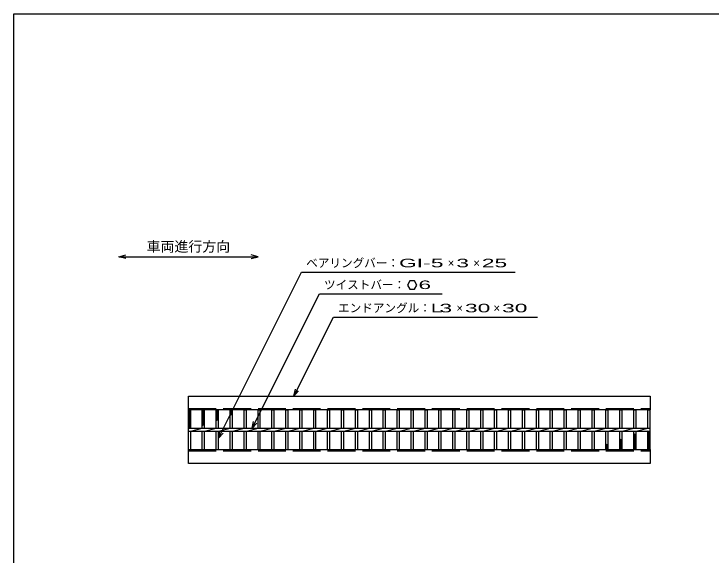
# Model space of a CAD drawing. Units: millimetres, scale not verified. Extents: x -1820 to 1736, y -1282 to 1048.
# Drawn here: x -1724 to -222, y -117 to 1048 of the extents above; entities that cross this region are included whole.
import ezdxf
from ezdxf.enums import TextEntityAlignment as Align

# ---------------------------------------------------------------- set-up
doc = ezdxf.new("R2010")
doc.units = ezdxf.units.MM
doc.header["$LTSCALE"] = 10
doc.linetypes.add('DASHED', pattern=[7.5, 6, -1.5])
for name, color, linetype, lineweight in [('0_2', 150, 'Continuous', 25), ('16', 3, 'Continuous', 25), ('22', 4, 'Continuous', 25)]:
    doc.layers.add(name, color=color, linetype=linetype, lineweight=lineweight)
doc.styles.add('ベクトル', font='')
doc.styles.get('ベクトル').set_extended_font_data('ベクトル')

msp = doc.modelspace()

# ---------------------------------------------------------------- linework, layer by layer
at = {"layer": '0_2'}
for p, q in [((-1724, -1151.5), (-1724, 1048.5)), ((-1724, 1048.5), (1736, 1048.5))]:
    msp.add_line(p, q, dxfattribs=at)
at = {"layer": '16'}
for p, q in [((-1348, 225.5), (-353, 225.5)), ((-1348, 195.5), (-1348, 225.5)), ((-353, 225.5), (-353, 195.5)), ((-353, 195.5), (-1348, 195.5)), ((-1348, 110.5), (-1348, 195.5)), ((-1348, 195.5), (-1343, 195.5)), ((-1343, 192.7), (-1348, 195.5)), ((-1345.5, 156), (-1345.5, 195.5)), ((-1343, 156), (-1343, 195.5)), ((-1318, 156), (-1318, 195.5)), ((-1318, 195.5), (-1313, 195.5)), ((-1313, 192.7), (-1318, 195.5)), ((-1315.5, 161.9), (-1315.5, 195.5)), ((-1313, 156), (-1313, 195.5)), ((-1288, 156), (-1288, 195.5)), ((-1288, 195.5), (-1283, 195.5)), ((-1283, 192.7), (-1288, 195.5)), ((-1285.5, 173.1), (-1285.5, 195.5)), ((-1283, 156), (-1283, 195.5)), ((-1258, 156), (-1258, 195.5)), ((-1258, 195.5), (-1253, 195.5)), ((-1253, 192.7), (-1258, 195.5)), ((-1255.5, 184.3), (-1255.5, 195.5)), ((-1253, 156), (-1253, 195.5)), ((-1228, 156), (-1228, 195.5)), ((-1228, 195.5), (-1223, 195.5)), ((-1223, 156), (-1223, 195.5)), ((-1198, 156), (-1198, 195.5)), ((-1198, 195.5), (-1193, 195.5)), ((-1193, 156), (-1193, 195.5)), ((-1168, 156), (-1168, 195.5)), ((-1168, 195.5), (-1163, 195.5)), ((-1163, 156), (-1163, 195.5)), ((-1138, 156), (-1138, 195.5)), ((-1138, 195.5), (-1133, 195.5)), ((-1133, 156), (-1133, 195.5)), ((-1108, 156), (-1108, 195.5)), ((-1108, 195.5), (-1103, 195.5)), ((-1103, 156), (-1103, 195.5)), ((-1078, 156), (-1078, 195.5)), ((-1078, 195.5), (-1073, 195.5)), ((-1073, 156), (-1073, 195.5)), ((-1048, 156), (-1048, 195.5)), ((-1048, 195.5), (-1043, 195.5)), ((-1043, 156), (-1043, 195.5)), ((-1018, 156), (-1018, 195.5)), ((-1018, 195.5), (-1013, 195.5)), ((-1013, 156), (-1013, 195.5)), ((-988, 156), (-988, 195.5)), ((-988, 195.5), (-983, 195.5)), ((-983, 156), (-983, 195.5)), ((-958, 156), (-958, 195.5)), ((-958, 195.5), (-953, 195.5)), ((-953, 156), (-953, 195.5)), ((-928, 156), (-928, 195.5)), ((-928, 195.5), (-923, 195.5)), ((-923, 156), (-923, 195.5)), ((-898, 156), (-898, 195.5)), ((-898, 195.5), (-893, 195.5)), ((-893, 156), (-893, 195.5)), ((-868, 156), (-868, 195.5)), ((-868, 195.5), (-863, 195.5)), ((-863, 156), (-863, 195.5)), ((-838, 156), (-838, 195.5)), ((-838, 195.5), (-833, 195.5)), ((-833, 156), (-833, 195.5)), ((-808, 156), (-808, 195.5)), ((-808, 195.5), (-803, 195.5)), ((-803, 156), (-803, 195.5)), ((-778, 156), (-778, 195.5)), ((-778, 195.5), (-773, 195.5)), ((-773, 156), (-773, 195.5)), ((-748, 156), (-748, 195.5)), ((-748, 195.5), (-743, 195.5)), ((-743, 156), (-743, 195.5)), ((-718, 156), (-718, 195.5)), ((-718, 195.5), (-713, 195.5)), ((-713, 156), (-713, 195.5)), ((-688, 156), (-688, 195.5)), ((-688, 195.5), (-683, 195.5)), ((-683, 156), (-683, 195.5)), ((-658, 156), (-658, 195.5)), ((-658, 195.5), (-653, 195.5)), ((-653, 156), (-653, 195.5)), ((-628, 156), (-628, 195.5)), ((-628, 195.5), (-623, 195.5)), ((-623, 156), (-623, 195.5)), ((-598, 156), (-598, 195.5)), ((-598, 195.5), (-593, 195.5)), ((-593, 156), (-593, 195.5)), ((-568, 156), (-568, 195.5)), ((-568, 195.5), (-563, 195.5)), ((-563, 156), (-563, 195.5)), ((-538, 156), (-538, 195.5)), ((-538, 195.5), (-533, 195.5)), ((-533, 156), (-533, 195.5)), ((-508, 156), (-508, 195.5)), ((-508, 195.5), (-503, 195.5)), ((-503, 156), (-503, 195.5)), ((-478, 156), (-478, 195.5)), ((-478, 195.5), (-473, 195.5)), ((-473, 156), (-473, 195.5)), ((-448, 156), (-448, 195.5)), ((-448, 195.5), (-443, 195.5)), ((-443, 156), (-443, 195.5)), ((-418, 156), (-418, 195.5)), ((-418, 195.5), (-413, 195.5)), ((-413, 156), (-413, 195.5)), ((-388, 156), (-388, 195.5)), ((-388, 195.5), (-383, 195.5)), ((-383, 156), (-383, 195.5)), ((-358, 156), (-358, 195.5)), ((-358, 195.5), (-353, 195.5)), ((-353, 110.5), (-353, 195.5)), ((-1348, 189.9), (-1343, 192.7)), ((-1343, 187.1), (-1348, 189.9)), ((-1348, 184.3), (-1343, 187.1)), ((-1343, 181.5), (-1348, 184.3)), ((-1348, 178.7), (-1343, 181.5)), ((-1318, 189.9), (-1313, 192.7)), ((-1313, 187.1), (-1318, 189.9)), ((-1318, 184.3), (-1313, 187.1)), ((-1313, 181.5), (-1318, 184.3)), ((-1318, 178.7), (-1313, 181.5)), ((-1288, 189.9), (-1283, 192.7)), ((-1283, 187.1), (-1288, 189.9)), ((-1288, 184.3), (-1283, 187.1)), ((-1283, 181.5), (-1288, 184.3)), ((-1288, 178.7), (-1283, 181.5)), ((-1258, 189.9), (-1253, 192.7)), ((-1253, 187.1), (-1258, 189.9)), ((-1258, 184.3), (-1253, 187.1)), ((-1343, 175.9), (-1348, 178.7)), ((-1348, 173.1), (-1343, 175.9)), ((-1343, 170.3), (-1348, 173.1)), ((-1348, 167.5), (-1343, 170.3)), ((-1343, 164.7), (-1348, 167.5)), ((-1313, 175.9), (-1318, 178.7)), ((-1318, 173.1), (-1313, 175.9)), ((-1313, 170.3), (-1318, 173.1)), ((-1318, 167.5), (-1313, 170.3)), ((-1313, 164.7), (-1318, 167.5)), ((-1283, 175.9), (-1288, 178.7)), ((-1288, 173.1), (-1283, 175.9)), ((-1348, 161.9), (-1343, 164.7)), ((-1343, 159.1), (-1348, 161.9)), ((-1348, 156.3), (-1343, 159.1)), ((-1347.5, 156), (-1348, 156.3)), ((-1348, 156), (-353, 156)), ((-1348, 150), (-1348, 156)), ((-1343, 150), (-1318, 156)), ((-1318, 161.9), (-1313, 164.7)), ((-1313, 150), (-1288, 156)), ((-1283, 150), (-1258, 156)), ((-1253, 150), (-1228, 156)), ((-1223, 150), (-1198, 156)), ((-1193, 150), (-1168, 156)), ((-1163, 150), (-1138, 156)), ((-1133, 150), (-1108, 156)), ((-1103, 150), (-1078, 156)), ((-1073, 150), (-1048, 156)), ((-1043, 150), (-1018, 156)), ((-1013, 150), (-988, 156)), ((-983, 150), (-958, 156)), ((-953, 150), (-928, 156)), ((-923, 150), (-898, 156)), ((-893, 150), (-868, 156)), ((-863, 150), (-838, 156)), ((-833, 150), (-808, 156)), ((-803, 150), (-778, 156)), ((-773, 150), (-748, 156)), ((-743, 150), (-718, 156)), ((-713, 150), (-688, 156)), ((-683, 150), (-658, 156)), ((-653, 150), (-628, 156)), ((-623, 150), (-598, 156)), ((-593, 150), (-568, 156)), ((-563, 150), (-538, 156)), ((-533, 150), (-508, 156)), ((-503, 150), (-478, 156)), ((-473, 150), (-448, 156)), ((-443, 150), (-418, 156)), ((-413, 150), (-388, 156)), ((-383, 150), (-358, 156)), ((-353, 150), (-353, 156)), ((-1348, 150), (-353, 150)), ((-1343, 110.5), (-1343, 150)), ((-1318, 110.5), (-1318, 150)), ((-1313, 110.5), (-1313, 150)), ((-1288, 110.5), (-1288, 150)), ((-1283, 110.5), (-1283, 150)), ((-1258, 110.5), (-1258, 150)), ((-1253, 110.5), (-1253, 150)), ((-1228, 110.5), (-1228, 150)), ((-1223, 110.5), (-1223, 150)), ((-1198, 110.5), (-1198, 150)), ((-1193, 110.5), (-1193, 150)), ((-1168, 110.5), (-1168, 150)), ((-1163, 110.5), (-1163, 150)), ((-1138, 110.5), (-1138, 150)), ((-1133, 110.5), (-1133, 150)), ((-1108, 110.5), (-1108, 150)), ((-1103, 110.5), (-1103, 150)), ((-1078, 110.5), (-1078, 150)), ((-1073, 110.5), (-1073, 150)), ((-1048, 110.5), (-1048, 150)), ((-1043, 110.5), (-1043, 150)), ((-1018, 110.5), (-1018, 150)), ((-1013, 110.5), (-1013, 150)), ((-988, 110.5), (-988, 150)), ((-983, 110.5), (-983, 150)), ((-958, 110.5), (-958, 150)), ((-953, 110.5), (-953, 150)), ((-928, 110.5), (-928, 150)), ((-923, 110.5), (-923, 150)), ((-898, 110.5), (-898, 150)), ((-893, 110.5), (-893, 150)), ((-868, 110.5), (-868, 150)), ((-863, 110.5), (-863, 150)), ((-838, 110.5), (-838, 150)), ((-833, 110.5), (-833, 150)), ((-808, 110.5), (-808, 150)), ((-803, 110.5), (-803, 150)), ((-778, 110.5), (-778, 150)), ((-773, 110.5), (-773, 150)), ((-748, 110.5), (-748, 150)), ((-743, 110.5), (-743, 150)), ((-718, 110.5), (-718, 150)), ((-713, 110.5), (-713, 150)), ((-688, 110.5), (-688, 150)), ((-683, 110.5), (-683, 150)), ((-658, 110.5), (-658, 150)), ((-653, 110.5), (-653, 150)), ((-628, 110.5), (-628, 150)), ((-623, 110.5), (-623, 150)), ((-598, 110.5), (-598, 150)), ((-593, 110.5), (-593, 150)), ((-568, 110.5), (-568, 150)), ((-563, 110.5), (-563, 150)), ((-538, 110.5), (-538, 150)), ((-533, 110.5), (-533, 150)), ((-508, 110.5), (-508, 150)), ((-503, 110.5), (-503, 150)), ((-478, 110.5), (-478, 150)), ((-473, 110.5), (-473, 150)), ((-448, 110.5), (-448, 150)), ((-443, 110.5), (-443, 150)), ((-418, 110.5), (-418, 150)), ((-413, 110.5), (-413, 150)), ((-388, 110.5), (-388, 150)), ((-383, 141.3), (-388, 144.1)), ((-388, 138.5), (-383, 141.3)), ((-383, 135.7), (-388, 138.5)), ((-388, 132.9), (-383, 135.7)), ((-385.5, 110.5), (-385.5, 144.1)), ((-383, 110.5), (-383, 150)), ((-358, 110.5), (-358, 150)), ((-358, 149.7), (-357.5, 150)), ((-353, 146.9), (-358, 149.7)), ((-358, 144.1), (-353, 146.9)), ((-353, 141.3), (-358, 144.1)), ((-358, 138.5), (-353, 141.3)), ((-353, 135.7), (-358, 138.5)), ((-358, 132.9), (-353, 135.7)), ((-355.5, 110.5), (-355.5, 150)), ((-443, 118.9), (-448, 121.7)), ((-445.5, 110.5), (-445.5, 121.7)), ((-413, 130.1), (-418, 132.9)), ((-418, 127.3), (-413, 130.1)), ((-413, 124.5), (-418, 127.3)), ((-418, 121.7), (-413, 124.5)), ((-413, 118.9), (-418, 121.7)), ((-415.5, 110.5), (-415.5, 132.9)), ((-383, 130.1), (-388, 132.9)), ((-388, 127.3), (-383, 130.1)), ((-383, 124.5), (-388, 127.3)), ((-388, 121.7), (-383, 124.5)), ((-383, 118.9), (-388, 121.7)), ((-353, 130.1), (-358, 132.9)), ((-358, 127.3), (-353, 130.1)), ((-353, 124.5), (-358, 127.3)), ((-358, 121.7), (-353, 124.5)), ((-353, 118.9), (-358, 121.7)), ((-1348, 110.5), (-353, 110.5)), ((-1348, 80.5), (-1348, 110.5)), ((-1348, 110.5), (-1343, 110.5)), ((-1318, 110.5), (-1313, 110.5)), ((-1288, 110.5), (-1283, 110.5)), ((-1258, 110.5), (-1253, 110.5)), ((-1228, 110.5), (-1223, 110.5)), ((-1198, 110.5), (-1193, 110.5)), ((-1168, 110.5), (-1163, 110.5)), ((-1138, 110.5), (-1133, 110.5)), ((-1108, 110.5), (-1103, 110.5)), ((-1078, 110.5), (-1073, 110.5)), ((-1048, 110.5), (-1043, 110.5)), ((-1018, 110.5), (-1013, 110.5)), ((-988, 110.5), (-983, 110.5)), ((-958, 110.5), (-953, 110.5)), ((-928, 110.5), (-923, 110.5)), ((-898, 110.5), (-893, 110.5)), ((-868, 110.5), (-863, 110.5)), ((-838, 110.5), (-833, 110.5)), ((-808, 110.5), (-803, 110.5)), ((-778, 110.5), (-773, 110.5)), ((-748, 110.5), (-743, 110.5)), ((-718, 110.5), (-713, 110.5)), ((-688, 110.5), (-683, 110.5)), ((-658, 110.5), (-653, 110.5)), ((-628, 110.5), (-623, 110.5)), ((-598, 110.5), (-593, 110.5)), ((-568, 110.5), (-563, 110.5)), ((-538, 110.5), (-533, 110.5)), ((-508, 110.5), (-503, 110.5)), ((-478, 110.5), (-473, 110.5)), ((-448, 116.1), (-443, 118.9)), ((-443, 113.3), (-448, 116.1)), ((-448, 110.5), (-443, 113.3)), ((-448, 110.5), (-443, 110.5)), ((-418, 116.1), (-413, 118.9)), ((-413, 113.3), (-418, 116.1)), ((-418, 110.5), (-413, 113.3)), ((-418, 110.5), (-413, 110.5)), ((-388, 116.1), (-383, 118.9)), ((-383, 113.3), (-388, 116.1)), ((-388, 110.5), (-383, 113.3)), ((-388, 110.5), (-383, 110.5)), ((-358, 116.1), (-353, 118.9)), ((-353, 113.3), (-358, 116.1)), ((-358, 110.5), (-353, 113.3)), ((-358, 110.5), (-353, 110.5)), ((-353, 110.5), (-353, 80.5)), ((-353, 80.5), (-1348, 80.5))]:
    msp.add_line(p, q, dxfattribs=at)
at = {"layer": '16', "linetype": 'DASHED'}
for p, q in [((-1348, 198.5), (-353, 198.5)), ((-1348, 107.5), (-353, 107.5))]:
    msp.add_line(p, q, dxfattribs=at)
at = {"layer": '22'}
for p, q in [((-1498, 525.5), (-1483, 529.5)), ((-1198, 525.5), (-1213, 529.5)), ((-1483, 521.5), (-1498, 525.5)), ((-1498, 525.5), (-1198, 525.5)), ((-1213, 521.5), (-1198, 525.5)), ((-1283, 134.8), (-1104.1, 492.5)), ((-1104.1, 492.5), (-644.1, 492.5)), ((-870.8, 473.3), (-875.8, 464.6)), ((-860.8, 473.3), (-870.8, 473.3)), ((-855.8, 464.5), (-860.8, 473.3)), ((-875.8, 464.6), (-870.8, 455.9)), ((-870.8, 455.9), (-860.8, 455.9)), ((-860.8, 455.9), (-855.8, 464.6)), ((-1210.5, 156), (-1065.8, 445.5)), ((-1065.8, 445.5), (-800.8, 445.5)), ((-1120.5, 225.5), (-1035.5, 395.5)), ((-1035.5, 395.5), (-595.5, 395.5)), ((-1120.5, 225.5), (-1117.5, 240.1)), ((-1120.5, 225.5), (-1110.5, 236.5)), ((-1210.5, 156), (-1207.5, 170.6)), ((-1210.5, 156), (-1200.5, 167)), ((-1283, 134.8), (-1280, 149.3)), ((-1283, 134.8), (-1273, 145.8))]:
    msp.add_line(p, q, dxfattribs=at)

# ---------------------------------------------------------------- texts
at = {"layer": '22', "color": 2, "style": 'ベクトル'}
for s, height, p in [('車両進行方向', 21.99, (-1438, 547.5)), ('ベアリングバー：', 18.33, (-1094.1, 512)), ('×', 18.3, (-789.1, 512)), ('×', 18.3, (-734.1, 512)), ('ツイストバー：', 18.33, (-1055.8, 465)), ('エンドアングル：', 18.33, (-1025.5, 415)), ('×', 18.3, (-770.5, 415)), ('×', 18.3, (-690.5, 415))]:
    msp.add_text(s, height=height, dxfattribs=at).set_placement(p, align=Align.MIDDLE_LEFT)
for s, height, width, p in [('GI-', 18.33, 2, (-894.1, 512)), (' 5 ', 18.33, 2, (-839.1, 512)), (' 3 ', 18.33, 2, (-784.1, 512)), (' 25 ', 18.33, 2, (-729.1, 512)), (' 6 ', 18.33, 2, (-865.8, 465.1)), ('L', 18.3, 1.8, (-825.5, 415)), (' 3 ', 18.33, 2, (-820.5, 415)), (' 30 ', 18.33, 2, (-765.5, 415)), (' 30 ', 18.33, 2, (-685.5, 415))]:
    msp.add_text(s, height=height, dxfattribs=dict(at, width=width)).set_placement(p, align=Align.MIDDLE_LEFT)

doc.saveas('drawing.dxf')
